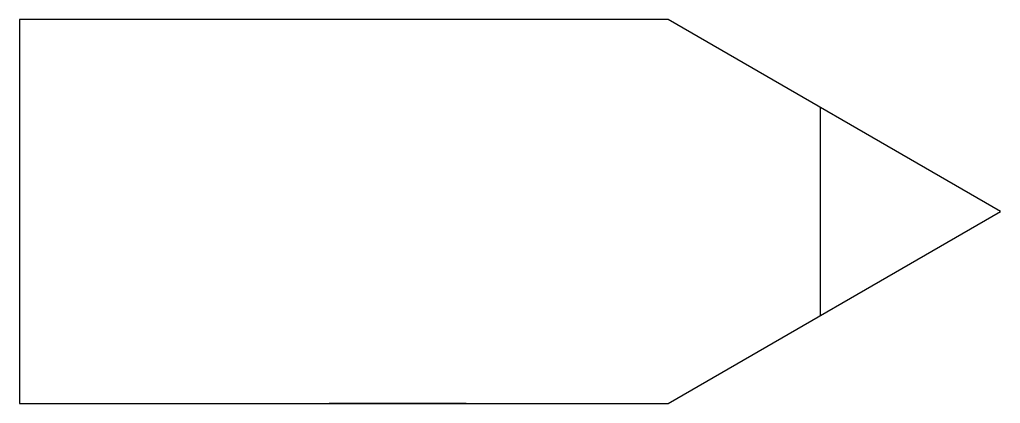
# Model space of a CAD drawing. Header units: inches. Extents: x 1.12 to 4.7, y 0.5 to 1.9.
import ezdxf

# ---------------------------------------------------------------- set-up
doc = ezdxf.new("R2010")
doc.units = ezdxf.units.IN
doc.header["$MEASUREMENT"] = 0

msp = doc.modelspace()

# ---------------------------------------------------------------- linework, layer by layer
msp.add_line((4.0418, 1.58, 1.12), (4.0418, 0.82, 1.12))
at = {"extrusion": (-3.75144e-16, -1, 0)}
msp.add_line((1.12, 0.5), (2.5, 0.5), dxfattribs=at)
msp.add_lwpolyline([(1.12, 0.5), (3.4876, 0.5), (4.7, 1.2), (4.7, 1.2), (3.4876, 1.9), (1.12, 1.9)], close=True)
msp.add_circle((2.5, 0.56, -0.5), 0.25, dxfattribs=at)

doc.saveas('drawing.dxf')
